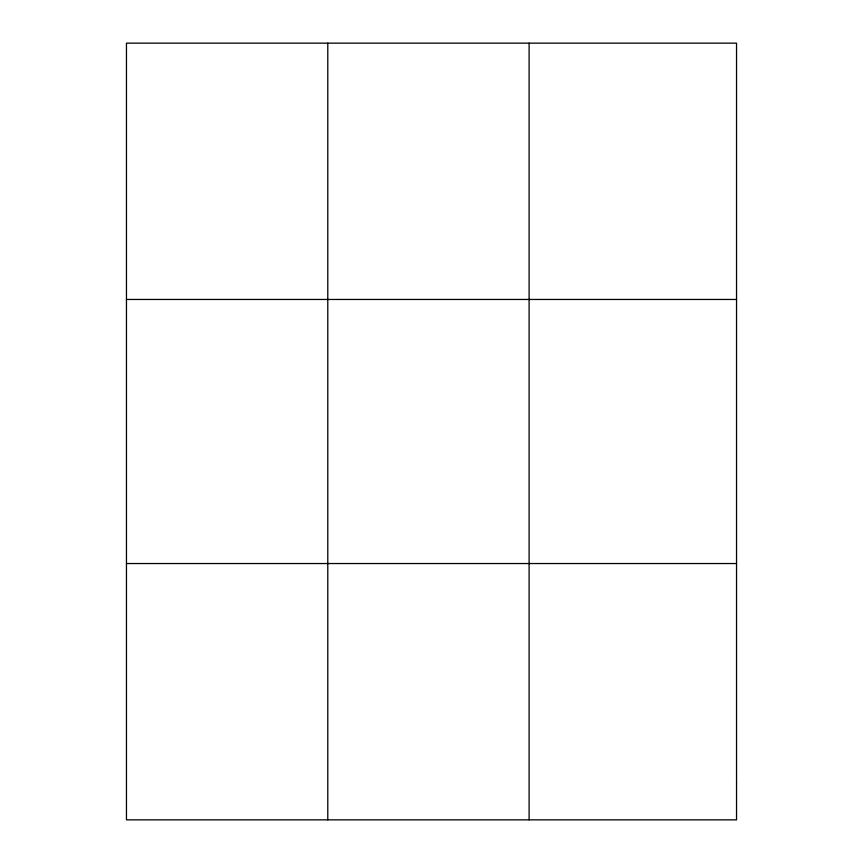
<?xml version="1.0" encoding="UTF-8"?>
<svg xmlns="http://www.w3.org/2000/svg" width="863" height="863" viewBox="0 0 863 863"><rect width="100%" height="100%" fill="white"/><g stroke="black" fill="none" stroke-linecap="round" stroke-linejoin="round"><path stroke-width="1.29" d="M327.789 819.85L327.789 43.15M529.105 819.85L529.105 43.15M126.462 299.461L736.538 299.461M126.462 563.539L736.538 563.539M736.538 783.237L736.538 819.85L126.462 819.85L126.462 43.15L736.538 43.15L736.538 783.237"/></g></svg>
